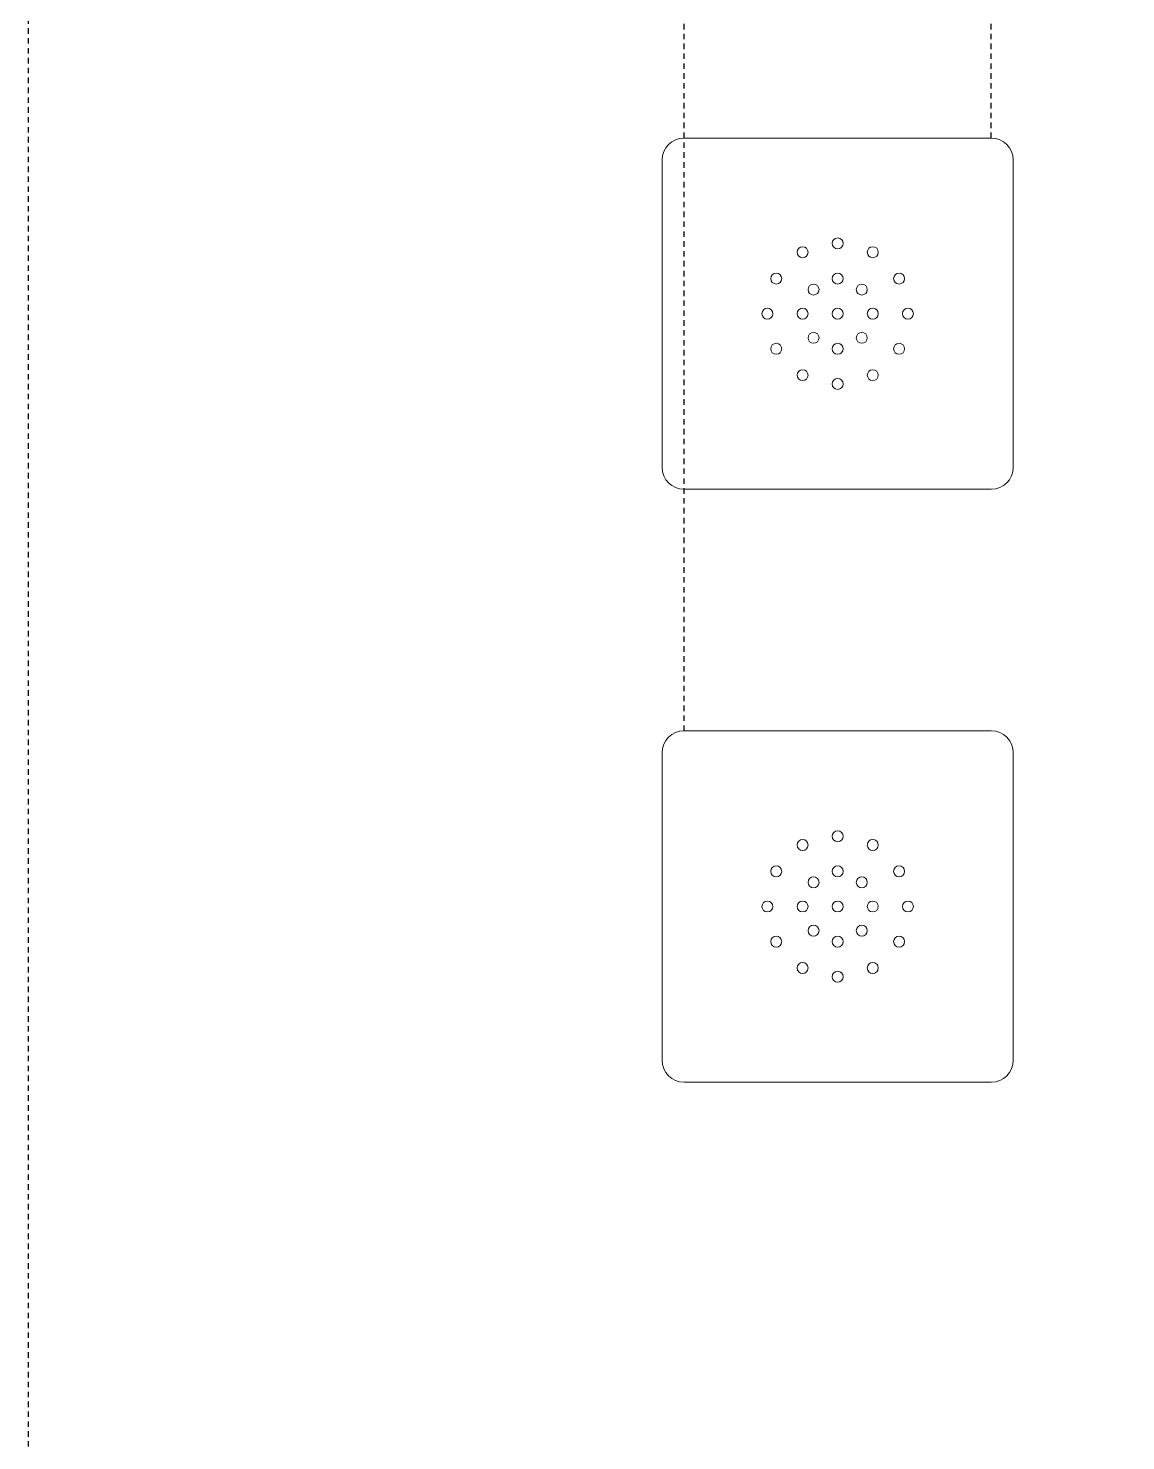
# Model space of a CAD drawing. Header units: inches. Extents: x 300 to 400, y -177 to 73.
# Drawn here: x 300.24 to 325.24, y -114.18 to -82.02 of the extents above; entities that cross this region are included whole.
import ezdxf

# ---------------------------------------------------------------- set-up
doc = ezdxf.new("R2010")
doc.units = ezdxf.units.IN
doc.header["$MEASUREMENT"] = 0
doc.linetypes.add('HIDDEN2', pattern=[0.1875, 0.125, -0.0625])
doc.layers.add('ScoreBone', color=5, linetype='Continuous')

msp = doc.modelspace()

# ---------------------------------------------------------------- linework, layer by layer
at = {"layer": 'ScoreBone', "color": 1, "linetype": 'HIDDEN2'}
for p, q in [((315.182, -98.018), (315.182, 73.232)), ((322.182, -84.518), (322.182, 73.232))]:
    msp.add_line(p, q, dxfattribs=at)
at = {"layer": 'ScoreBone', "color": 0, "linetype": 'HIDDEN2'}
msp.add_lwpolyline([(400.244, 73.232), (300.244, 73.232), (300.244, -176.768), (400.244, -176.768)], close=True, dxfattribs=at)
at = {"layer": 'ScoreBone', "lineweight": 5}
for points in [[(314.682, -85.018), (314.682, -84.742), (314.905, -84.518), (315.182, -84.518)], [(315.182, -84.518), (315.182, -84.518), (322.182, -84.518), (322.182, -84.518)], [(322.182, -84.518), (322.458, -84.518), (322.682, -84.742), (322.682, -85.018)], [(314.682, -92.018), (314.682, -92.018), (314.682, -85.018), (314.682, -85.018)], [(322.682, -85.018), (322.682, -85.018), (322.682, -92.018), (322.682, -92.018)], [(315.182, -92.518), (314.905, -92.518), (314.682, -92.295), (314.682, -92.018)], [(322.682, -92.018), (322.682, -92.295), (322.458, -92.518), (322.182, -92.518)], [(322.182, -92.518), (322.182, -92.518), (315.182, -92.518), (315.182, -92.518)], [(314.682, -98.518), (314.682, -98.242), (314.905, -98.018), (315.182, -98.018)], [(315.182, -98.018), (315.182, -98.018), (322.182, -98.018), (322.182, -98.018)], [(322.182, -98.018), (322.458, -98.018), (322.682, -98.242), (322.682, -98.518)], [(314.682, -105.518), (314.682, -105.518), (314.682, -98.518), (314.682, -98.518)], [(322.682, -98.518), (322.682, -98.518), (322.682, -105.518), (322.682, -105.518)], [(315.182, -106.018), (314.905, -106.018), (314.682, -105.795), (314.682, -105.518)], [(322.682, -105.518), (322.682, -105.795), (322.458, -106.018), (322.182, -106.018)], [(322.182, -106.018), (322.182, -106.018), (315.182, -106.018), (315.182, -106.018)]]:
    msp.add_open_spline(points, degree=3, dxfattribs=at)
for points in [[(318.807, -86.918), (318.807, -86.987), (318.751, -87.043), (318.682, -87.043), (318.612, -87.043), (318.557, -86.987), (318.557, -86.918), (318.557, -86.849), (318.612, -86.793), (318.682, -86.793), (318.751, -86.793), (318.807, -86.849), (318.807, -86.918)], [(318.007, -87.118), (318.007, -87.187), (317.951, -87.243), (317.882, -87.243), (317.813, -87.243), (317.757, -87.187), (317.757, -87.118), (317.757, -87.049), (317.813, -86.993), (317.882, -86.993), (317.951, -86.993), (318.007, -87.049), (318.007, -87.118)], [(319.607, -87.118), (319.607, -87.187), (319.551, -87.243), (319.482, -87.243), (319.413, -87.243), (319.357, -87.187), (319.357, -87.118), (319.357, -87.049), (319.413, -86.993), (319.482, -86.993), (319.551, -86.993), (319.607, -87.049), (319.607, -87.118)], [(317.407, -87.718), (317.407, -87.787), (317.351, -87.843), (317.282, -87.843), (317.213, -87.843), (317.157, -87.787), (317.157, -87.718), (317.157, -87.649), (317.213, -87.593), (317.282, -87.593), (317.351, -87.593), (317.407, -87.649), (317.407, -87.718)], [(318.807, -87.718), (318.807, -87.787), (318.751, -87.843), (318.682, -87.843), (318.612, -87.843), (318.557, -87.787), (318.557, -87.718), (318.557, -87.649), (318.612, -87.593), (318.682, -87.593), (318.751, -87.593), (318.807, -87.649), (318.807, -87.718)], [(320.207, -87.718), (320.207, -87.787), (320.151, -87.843), (320.082, -87.843), (320.013, -87.843), (319.957, -87.787), (319.957, -87.718), (319.957, -87.649), (320.013, -87.593), (320.082, -87.593), (320.151, -87.593), (320.207, -87.649), (320.207, -87.718)], [(318.257, -87.968), (318.257, -88.037), (318.201, -88.093), (318.132, -88.093), (318.063, -88.093), (318.007, -88.037), (318.007, -87.968), (318.007, -87.899), (318.063, -87.843), (318.132, -87.843), (318.201, -87.843), (318.257, -87.899), (318.257, -87.968)], [(319.357, -87.968), (319.357, -88.037), (319.301, -88.093), (319.232, -88.093), (319.163, -88.093), (319.107, -88.037), (319.107, -87.968), (319.107, -87.899), (319.163, -87.843), (319.232, -87.843), (319.301, -87.843), (319.357, -87.899), (319.357, -87.968)], [(317.207, -88.518), (317.207, -88.588), (317.151, -88.643), (317.082, -88.643), (317.013, -88.643), (316.957, -88.588), (316.957, -88.518), (316.957, -88.449), (317.013, -88.393), (317.082, -88.393), (317.151, -88.393), (317.207, -88.449), (317.207, -88.518)], [(318.007, -88.518), (318.007, -88.588), (317.951, -88.643), (317.882, -88.643), (317.813, -88.643), (317.757, -88.588), (317.757, -88.518), (317.757, -88.449), (317.813, -88.393), (317.882, -88.393), (317.951, -88.393), (318.007, -88.449), (318.007, -88.518)], [(318.807, -88.518), (318.807, -88.588), (318.751, -88.643), (318.682, -88.643), (318.612, -88.643), (318.557, -88.588), (318.557, -88.518), (318.557, -88.449), (318.612, -88.393), (318.682, -88.393), (318.751, -88.393), (318.807, -88.449), (318.807, -88.518)], [(319.607, -88.518), (319.607, -88.588), (319.551, -88.643), (319.482, -88.643), (319.413, -88.643), (319.357, -88.588), (319.357, -88.518), (319.357, -88.449), (319.413, -88.393), (319.482, -88.393), (319.551, -88.393), (319.607, -88.449), (319.607, -88.518)], [(320.407, -88.518), (320.407, -88.588), (320.351, -88.643), (320.282, -88.643), (320.213, -88.643), (320.157, -88.588), (320.157, -88.518), (320.157, -88.449), (320.213, -88.393), (320.282, -88.393), (320.351, -88.393), (320.407, -88.449), (320.407, -88.518)], [(318.257, -89.068), (318.257, -89.137), (318.201, -89.193), (318.132, -89.193), (318.063, -89.193), (318.007, -89.137), (318.007, -89.068), (318.007, -88.999), (318.063, -88.943), (318.132, -88.943), (318.201, -88.943), (318.257, -88.999), (318.257, -89.068)], [(319.357, -89.068), (319.357, -89.137), (319.301, -89.193), (319.232, -89.193), (319.163, -89.193), (319.107, -89.137), (319.107, -89.068), (319.107, -88.999), (319.163, -88.943), (319.232, -88.943), (319.301, -88.943), (319.357, -88.999), (319.357, -89.068)], [(317.407, -89.318), (317.407, -89.387), (317.351, -89.443), (317.282, -89.443), (317.213, -89.443), (317.157, -89.387), (317.157, -89.318), (317.157, -89.249), (317.213, -89.193), (317.282, -89.193), (317.351, -89.193), (317.407, -89.249), (317.407, -89.318)], [(318.807, -89.318), (318.807, -89.387), (318.751, -89.443), (318.682, -89.443), (318.612, -89.443), (318.557, -89.387), (318.557, -89.318), (318.557, -89.249), (318.612, -89.193), (318.682, -89.193), (318.751, -89.193), (318.807, -89.249), (318.807, -89.318)], [(320.207, -89.318), (320.207, -89.387), (320.151, -89.443), (320.082, -89.443), (320.013, -89.443), (319.957, -89.387), (319.957, -89.318), (319.957, -89.249), (320.013, -89.193), (320.082, -89.193), (320.151, -89.193), (320.207, -89.249), (320.207, -89.318)], [(318.007, -89.918), (318.007, -89.987), (317.951, -90.043), (317.882, -90.043), (317.813, -90.043), (317.757, -89.987), (317.757, -89.918), (317.757, -89.849), (317.813, -89.793), (317.882, -89.793), (317.951, -89.793), (318.007, -89.849), (318.007, -89.918)], [(318.807, -90.118), (318.807, -90.187), (318.751, -90.243), (318.682, -90.243), (318.612, -90.243), (318.557, -90.187), (318.557, -90.118), (318.557, -90.049), (318.612, -89.993), (318.682, -89.993), (318.751, -89.993), (318.807, -90.049), (318.807, -90.118)], [(319.607, -89.918), (319.607, -89.987), (319.551, -90.043), (319.482, -90.043), (319.413, -90.043), (319.357, -89.987), (319.357, -89.918), (319.357, -89.849), (319.413, -89.793), (319.482, -89.793), (319.551, -89.793), (319.607, -89.849), (319.607, -89.918)], [(318.807, -100.418), (318.807, -100.487), (318.751, -100.543), (318.682, -100.543), (318.612, -100.543), (318.557, -100.487), (318.557, -100.418), (318.557, -100.349), (318.612, -100.293), (318.682, -100.293), (318.751, -100.293), (318.807, -100.349), (318.807, -100.418)], [(318.007, -100.618), (318.007, -100.687), (317.951, -100.743), (317.882, -100.743), (317.813, -100.743), (317.757, -100.687), (317.757, -100.618), (317.757, -100.549), (317.813, -100.493), (317.882, -100.493), (317.951, -100.493), (318.007, -100.549), (318.007, -100.618)], [(319.607, -100.618), (319.607, -100.687), (319.551, -100.743), (319.482, -100.743), (319.413, -100.743), (319.357, -100.687), (319.357, -100.618), (319.357, -100.549), (319.413, -100.493), (319.482, -100.493), (319.551, -100.493), (319.607, -100.549), (319.607, -100.618)], [(317.407, -101.218), (317.407, -101.287), (317.351, -101.343), (317.282, -101.343), (317.213, -101.343), (317.157, -101.287), (317.157, -101.218), (317.157, -101.149), (317.213, -101.093), (317.282, -101.093), (317.351, -101.093), (317.407, -101.149), (317.407, -101.218)], [(318.807, -101.218), (318.807, -101.287), (318.751, -101.343), (318.682, -101.343), (318.612, -101.343), (318.557, -101.287), (318.557, -101.218), (318.557, -101.149), (318.612, -101.093), (318.682, -101.093), (318.751, -101.093), (318.807, -101.149), (318.807, -101.218)], [(320.207, -101.218), (320.207, -101.287), (320.151, -101.343), (320.082, -101.343), (320.013, -101.343), (319.957, -101.287), (319.957, -101.218), (319.957, -101.149), (320.013, -101.093), (320.082, -101.093), (320.151, -101.093), (320.207, -101.149), (320.207, -101.218)], [(318.257, -101.468), (318.257, -101.537), (318.201, -101.593), (318.132, -101.593), (318.063, -101.593), (318.007, -101.537), (318.007, -101.468), (318.007, -101.399), (318.063, -101.343), (318.132, -101.343), (318.201, -101.343), (318.257, -101.399), (318.257, -101.468)], [(319.357, -101.468), (319.357, -101.537), (319.301, -101.593), (319.232, -101.593), (319.163, -101.593), (319.107, -101.537), (319.107, -101.468), (319.107, -101.399), (319.163, -101.343), (319.232, -101.343), (319.301, -101.343), (319.357, -101.399), (319.357, -101.468)], [(317.207, -102.018), (317.207, -102.088), (317.151, -102.143), (317.082, -102.143), (317.013, -102.143), (316.957, -102.088), (316.957, -102.018), (316.957, -101.949), (317.013, -101.893), (317.082, -101.893), (317.151, -101.893), (317.207, -101.949), (317.207, -102.018)], [(318.007, -102.018), (318.007, -102.088), (317.951, -102.143), (317.882, -102.143), (317.813, -102.143), (317.757, -102.088), (317.757, -102.018), (317.757, -101.949), (317.813, -101.893), (317.882, -101.893), (317.951, -101.893), (318.007, -101.949), (318.007, -102.018)], [(318.807, -102.018), (318.807, -102.088), (318.751, -102.143), (318.682, -102.143), (318.612, -102.143), (318.557, -102.088), (318.557, -102.018), (318.557, -101.949), (318.612, -101.893), (318.682, -101.893), (318.751, -101.893), (318.807, -101.949), (318.807, -102.018)], [(319.607, -102.018), (319.607, -102.088), (319.551, -102.143), (319.482, -102.143), (319.413, -102.143), (319.357, -102.088), (319.357, -102.018), (319.357, -101.949), (319.413, -101.893), (319.482, -101.893), (319.551, -101.893), (319.607, -101.949), (319.607, -102.018)], [(320.407, -102.018), (320.407, -102.088), (320.351, -102.143), (320.282, -102.143), (320.213, -102.143), (320.157, -102.088), (320.157, -102.018), (320.157, -101.949), (320.213, -101.893), (320.282, -101.893), (320.351, -101.893), (320.407, -101.949), (320.407, -102.018)], [(318.257, -102.568), (318.257, -102.637), (318.201, -102.693), (318.132, -102.693), (318.063, -102.693), (318.007, -102.637), (318.007, -102.568), (318.007, -102.499), (318.063, -102.443), (318.132, -102.443), (318.201, -102.443), (318.257, -102.499), (318.257, -102.568)], [(319.357, -102.568), (319.357, -102.637), (319.301, -102.693), (319.232, -102.693), (319.163, -102.693), (319.107, -102.637), (319.107, -102.568), (319.107, -102.499), (319.163, -102.443), (319.232, -102.443), (319.301, -102.443), (319.357, -102.499), (319.357, -102.568)], [(317.407, -102.818), (317.407, -102.887), (317.351, -102.943), (317.282, -102.943), (317.213, -102.943), (317.157, -102.887), (317.157, -102.818), (317.157, -102.749), (317.213, -102.693), (317.282, -102.693), (317.351, -102.693), (317.407, -102.749), (317.407, -102.818)], [(318.807, -102.818), (318.807, -102.887), (318.751, -102.943), (318.682, -102.943), (318.612, -102.943), (318.557, -102.887), (318.557, -102.818), (318.557, -102.749), (318.612, -102.693), (318.682, -102.693), (318.751, -102.693), (318.807, -102.749), (318.807, -102.818)], [(320.207, -102.818), (320.207, -102.887), (320.151, -102.943), (320.082, -102.943), (320.013, -102.943), (319.957, -102.887), (319.957, -102.818), (319.957, -102.749), (320.013, -102.693), (320.082, -102.693), (320.151, -102.693), (320.207, -102.749), (320.207, -102.818)], [(318.007, -103.418), (318.007, -103.487), (317.951, -103.543), (317.882, -103.543), (317.813, -103.543), (317.757, -103.487), (317.757, -103.418), (317.757, -103.349), (317.813, -103.293), (317.882, -103.293), (317.951, -103.293), (318.007, -103.349), (318.007, -103.418)], [(318.807, -103.618), (318.807, -103.687), (318.751, -103.743), (318.682, -103.743), (318.612, -103.743), (318.557, -103.687), (318.557, -103.618), (318.557, -103.549), (318.612, -103.493), (318.682, -103.493), (318.751, -103.493), (318.807, -103.549), (318.807, -103.618)], [(319.607, -103.418), (319.607, -103.487), (319.551, -103.543), (319.482, -103.543), (319.413, -103.543), (319.357, -103.487), (319.357, -103.418), (319.357, -103.349), (319.413, -103.293), (319.482, -103.293), (319.551, -103.293), (319.607, -103.349), (319.607, -103.418)]]:
    msp.add_open_spline(points, degree=3, knots=[0, 0, 0, 0, 1, 1, 1, 2, 2, 2, 3, 3, 3, 4, 4, 4, 4], dxfattribs=at)

doc.saveas('drawing.dxf')
